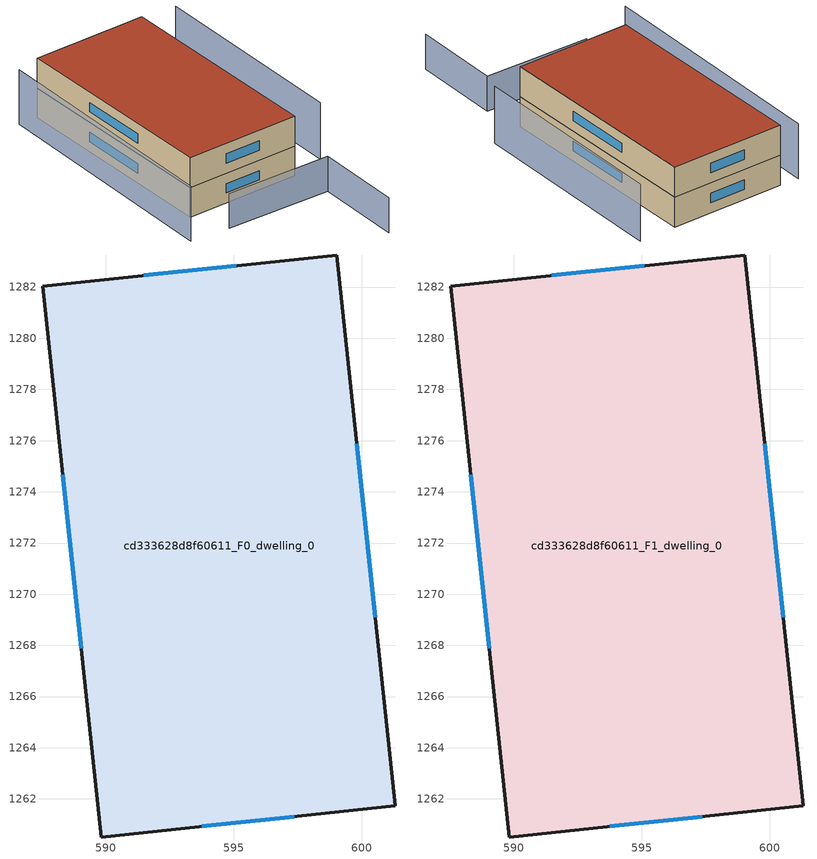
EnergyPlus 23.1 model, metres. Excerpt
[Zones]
cd333628d8f60611_F0_dwelling_0
 floor ground (EU_floor_Construction): 599.02,1283.25 601.29,1261.73 589.82,1260.51 587.54,1282.04 z0
 wall outside (EU_wall_Construction): 599.02,1283.25 587.54,1282.04 589.82,1260.51 601.29,1261.73 599.02,1283.25 z0:3
 window (EU_Window_Construction): 595.09,1282.84 591.47,1282.45 / 600.51,1269.1 599.8,1275.88 / 593.75,1260.93 597.36,1261.31 / 588.32,1274.67 589.04,1267.88 z1.03:1.97
cd333628d8f60611_F1_dwelling_0
 floor to cd333628d8f60611_F0_dwelling_0 (EU_floor_Construction): 599.02,1283.25 601.29,1261.73 589.82,1260.51 587.54,1282.04 z3
 wall outside (EU_wall_Construction): 599.02,1283.25 587.54,1282.04 589.82,1260.51 601.29,1261.73 599.02,1283.25 z3:6
 window (EU_Window_Construction): 595.09,1282.84 591.47,1282.45 / 600.51,1269.1 599.8,1275.88 / 593.75,1260.93 597.36,1261.31 / 588.32,1274.67 589.04,1267.88 z4.03:4.97
 roof outside (EU_roof_Construction): 601.29,1261.73 599.02,1283.25 587.54,1282.04 589.82,1260.51 z6
shading: 604.65,1262.97 602.78,1283.68 z0:5.7; 591.7,1257.15 602.34,1258.01 / 602.34,1258.01 603.06,1249.17 z0:3.5; 585.62,1281.88 587.71,1257.06 z0:5.5
[Building]
EU S2 Campaign: North Axis=0; Terrain=City; Solar Distribution=FullExterior
[Site:Location]
Cape.Town.Intl.AP: Latitude=-33.965; Longitude=18.602; Time Zone=2; Elevation=46
[SizingPeriod:WeatherFileDays]
AnnualSizingPeriod: Begin Month=1; Begin Day of Month=1; End Month=12; End Day of Month=31; Day of Week for Start Day=Monday; Use Weather File Daylight Saving Period=No; Use Weather File Rain and Snow Indicators=No
[MATERIAL]
EU_InternalMass_Material: Roughness=MediumRough; Thickness=0.1; Conductivity=1; Density=1800; Specific Heat=900; Thermal Absorptance=0.9; Solar Absorptance=0.7; Visible Absorptance=0.7
[MATERIAL:NOMASS] Roughness=MediumRough; Thermal Absorptance=0.9; Solar Absorptance=0.7; Visible Absorptance=0.7
Name | Thermal Resistance
EU_wall_NoMass | 0.493876
EU_roof_NoMass | 0.449382
EU_floor_NoMass | 1.25
[WINDOWMATERIAL:SIMPLEGLAZINGSYSTEM]
EU_Window_SimpleGlazing: UFactor=4.4; Solar Heat Gain Coefficient=0.85; Visible Transmittance=0.85
[CONSTRUCTION]
EU_wall_Construction: EU_wall_NoMass
EU_roof_Construction: EU_roof_NoMass
EU_floor_Construction: EU_floor_NoMass
EU_Window_Construction: EU_Window_SimpleGlazing
EU_InternalMass_Construction: EU_InternalMass_Material
[ZONE] Type=1; Multiplier=1; Ceiling Height=autocalculate; Volume=749.317; Floor Area=autocalculate; Part of Total Floor Area=Yes
cd333628d8f60611_F0_dwelling_0; cd333628d8f60611_F1_dwelling_0
[INTERNALMASS] Construction=EU_InternalMass_Construction; Surface Area=249.772
Name | Zone or ZoneList
cd333628d8f60611_F0_dwelling_0_EU_InternalMass | cd333628d8f60611_F0_dwelling_0
cd333628d8f60611_F1_dwelling_0_EU_InternalMass | cd333628d8f60611_F1_dwelling_0
[OTHEREQUIPMENT] Fuel Type=Electricity; Design Level Calculation Method=Watts/Area; Power per Zone Floor Area=1; Fraction Latent=0; Fraction Radiant=0; Fraction Lost=0; Carbon Dioxide Generation Rate=0; EndUse Subcategory=EU_Step8_InternalGains
Name | Zone or ZoneList or Space or SpaceList | Schedule
EU_Step8_InternalGain_cd333628d8f60611_F0_dwelling_0_f000 | cd333628d8f60611_F0_dwelling_0 | EU_Step8_GainSchedule_cd333628d8f60611_F0_dwelling_0_f000
EU_Step8_InternalGain_cd333628d8f60611_F1_dwelling_0_f000 | cd333628d8f60611_F1_dwelling_0 | EU_Step8_GainSchedule_cd333628d8f60611_F1_dwelling_0_f000
[ZONEVENTILATION:DESIGNFLOWRATE] Schedule=EU_AlwaysOn; Design Flow Rate Calculation Method=AirChanges/Hour; Air Changes per Hour=0.64; Ventilation Type=Natural; Fan Pressure Rise=0; Fan Total Efficiency=1; Constant Term Coefficient=1; Temperature Term Coefficient=0; Velocity Term Coefficient=0; Velocity Squared Term Coefficient=0; Minimum Indoor Temperature=-100; Maximum Indoor Temperature=100; Delta Temperature=-100; Minimum Outdoor Temperature=-100; Maximum Outdoor Temperature=100; Maximum Wind Speed=40
Name | Zone or ZoneList or Space or SpaceList
EU_ConstantAir_cd333628d8f60611_F0_dwelling_0 | cd333628d8f60611_F0_dwelling_0
EU_ConstantAir_cd333628d8f60611_F1_dwelling_0 | cd333628d8f60611_F1_dwelling_0
[HVACTEMPLATE:THERMOSTAT] Constant Heating Setpoint=20; Constant Cooling Setpoint=50
EU_HeatOnly_cd333628d8f60611_F0_dwelling_0; EU_HeatOnly_cd333628d8f60611_F1_dwelling_0
[HVACTEMPLATE:ZONE:IDEALLOADSAIRSYSTEM] System Availability Schedule=EU_AlwaysOn; Maximum Heating Supply Air Temperature=50; Minimum Cooling Supply Air Temperature=13; Maximum Heating Supply Air Humidity Ratio=0.0156; Minimum Cooling Supply Air Humidity Ratio=0.0077; Heating Limit=NoLimit; Cooling Limit=NoLimit; Heating Availability Schedule=EU_AlwaysOn; Cooling Availability Schedule=EU_CoolingOff; Dehumidification Control Type=ConstantSensibleHeatRatio; Cooling Sensible Heat Ratio=0.7; Dehumidification Setpoint=60; Humidification Control Type=None; Humidification Setpoint=30; Outdoor Air Method=None; Outdoor Air Flow Rate per Person=0.00944; Outdoor Air Flow Rate per Zone Floor Area=0; Outdoor Air Flow Rate per Zone=0; Demand Controlled Ventilation Type=None; Outdoor Air Economizer Type=NoEconomizer; Heat Recovery Type=None; Sensible Heat Recovery Effectiveness=0.7; Latent Heat Recovery Effectiveness=0.65
Name | Template Thermostat
cd333628d8f60611_F0_dwelling_0 | EU_HeatOnly_cd333628d8f60611_F0_dwelling_0
cd333628d8f60611_F1_dwelling_0 | EU_HeatOnly_cd333628d8f60611_F1_dwelling_0
[SIZING:ZONE] Zone Cooling Design Supply Air Temperature Input Method=SupplyAirTemperature; Zone Cooling Design Supply Air Temperature=13; Zone Heating Design Supply Air Temperature Input Method=SupplyAirTemperature; Zone Heating Design Supply Air Temperature=50; Zone Cooling Design Supply Air Humidity Ratio=0.008; Zone Heating Design Supply Air Humidity Ratio=0.008; Cooling Design Air Flow Method=DesignDay; Cooling Design Air Flow Rate=0; Cooling Minimum Air Flow per Zone Floor Area=0.000762; Cooling Minimum Air Flow=0; Cooling Minimum Air Flow Fraction=0.2; Heating Design Air Flow Method=DesignDay; Heating Design Air Flow Rate=0; Heating Maximum Air Flow per Zone Floor Area=0.002032; Heating Maximum Air Flow=0.141576; Heating Maximum Air Flow Fraction=0.3; Account for Dedicated Outdoor Air System=No; Dedicated Outdoor Air System Control Strategy=NeutralSupplyAir; Dedicated Outdoor Air Low Setpoint Temperature for Design=autosize; Dedicated Outdoor Air High Setpoint Temperature for Design=autosize; Zone Load Sizing Method=Sensible Load Only No Latent Load; Zone Latent Cooling Design Supply Air Humidity Ratio Input Method=HumidityRatioDifference; Zone Cooling Design Supply Air Humidity Ratio Difference=0.005; Zone Latent Heating Design Supply Air Humidity Ratio Input Method=HumidityRatioDifference; Zone Humidification Design Supply Air Humidity Ratio Difference=0.005
cd333628d8f60611_F0_dwelling_0; cd333628d8f60611_F1_dwelling_0
[SCHEDULE:CONSTANT]
Name | Hourly Value
EU_AlwaysOn | 1
EU_CoolingOff | 0
[SCHEDULE:FILE] Column Number=1; Rows to Skip at Top=0; Number of Hours of Data=8760; Column Separator=Comma; Interpolate to Timestep=No; Minutes per Item=60; Adjust Schedule for Daylight Savings=Yes
Name | File
EU_Step8_GainSchedule_cd333628d8f60611_F0_dwelling_0_f000 | ../../schedules/cd333628d8f60611/cd333628d8f60611_F0_dwelling_0_f000_gain.csv
EU_Step8_GainSchedule_cd333628d8f60611_F1_dwelling_0_f000 | ../../schedules/cd333628d8f60611/cd333628d8f60611_F1_dwelling_0_f000_gain.csv
